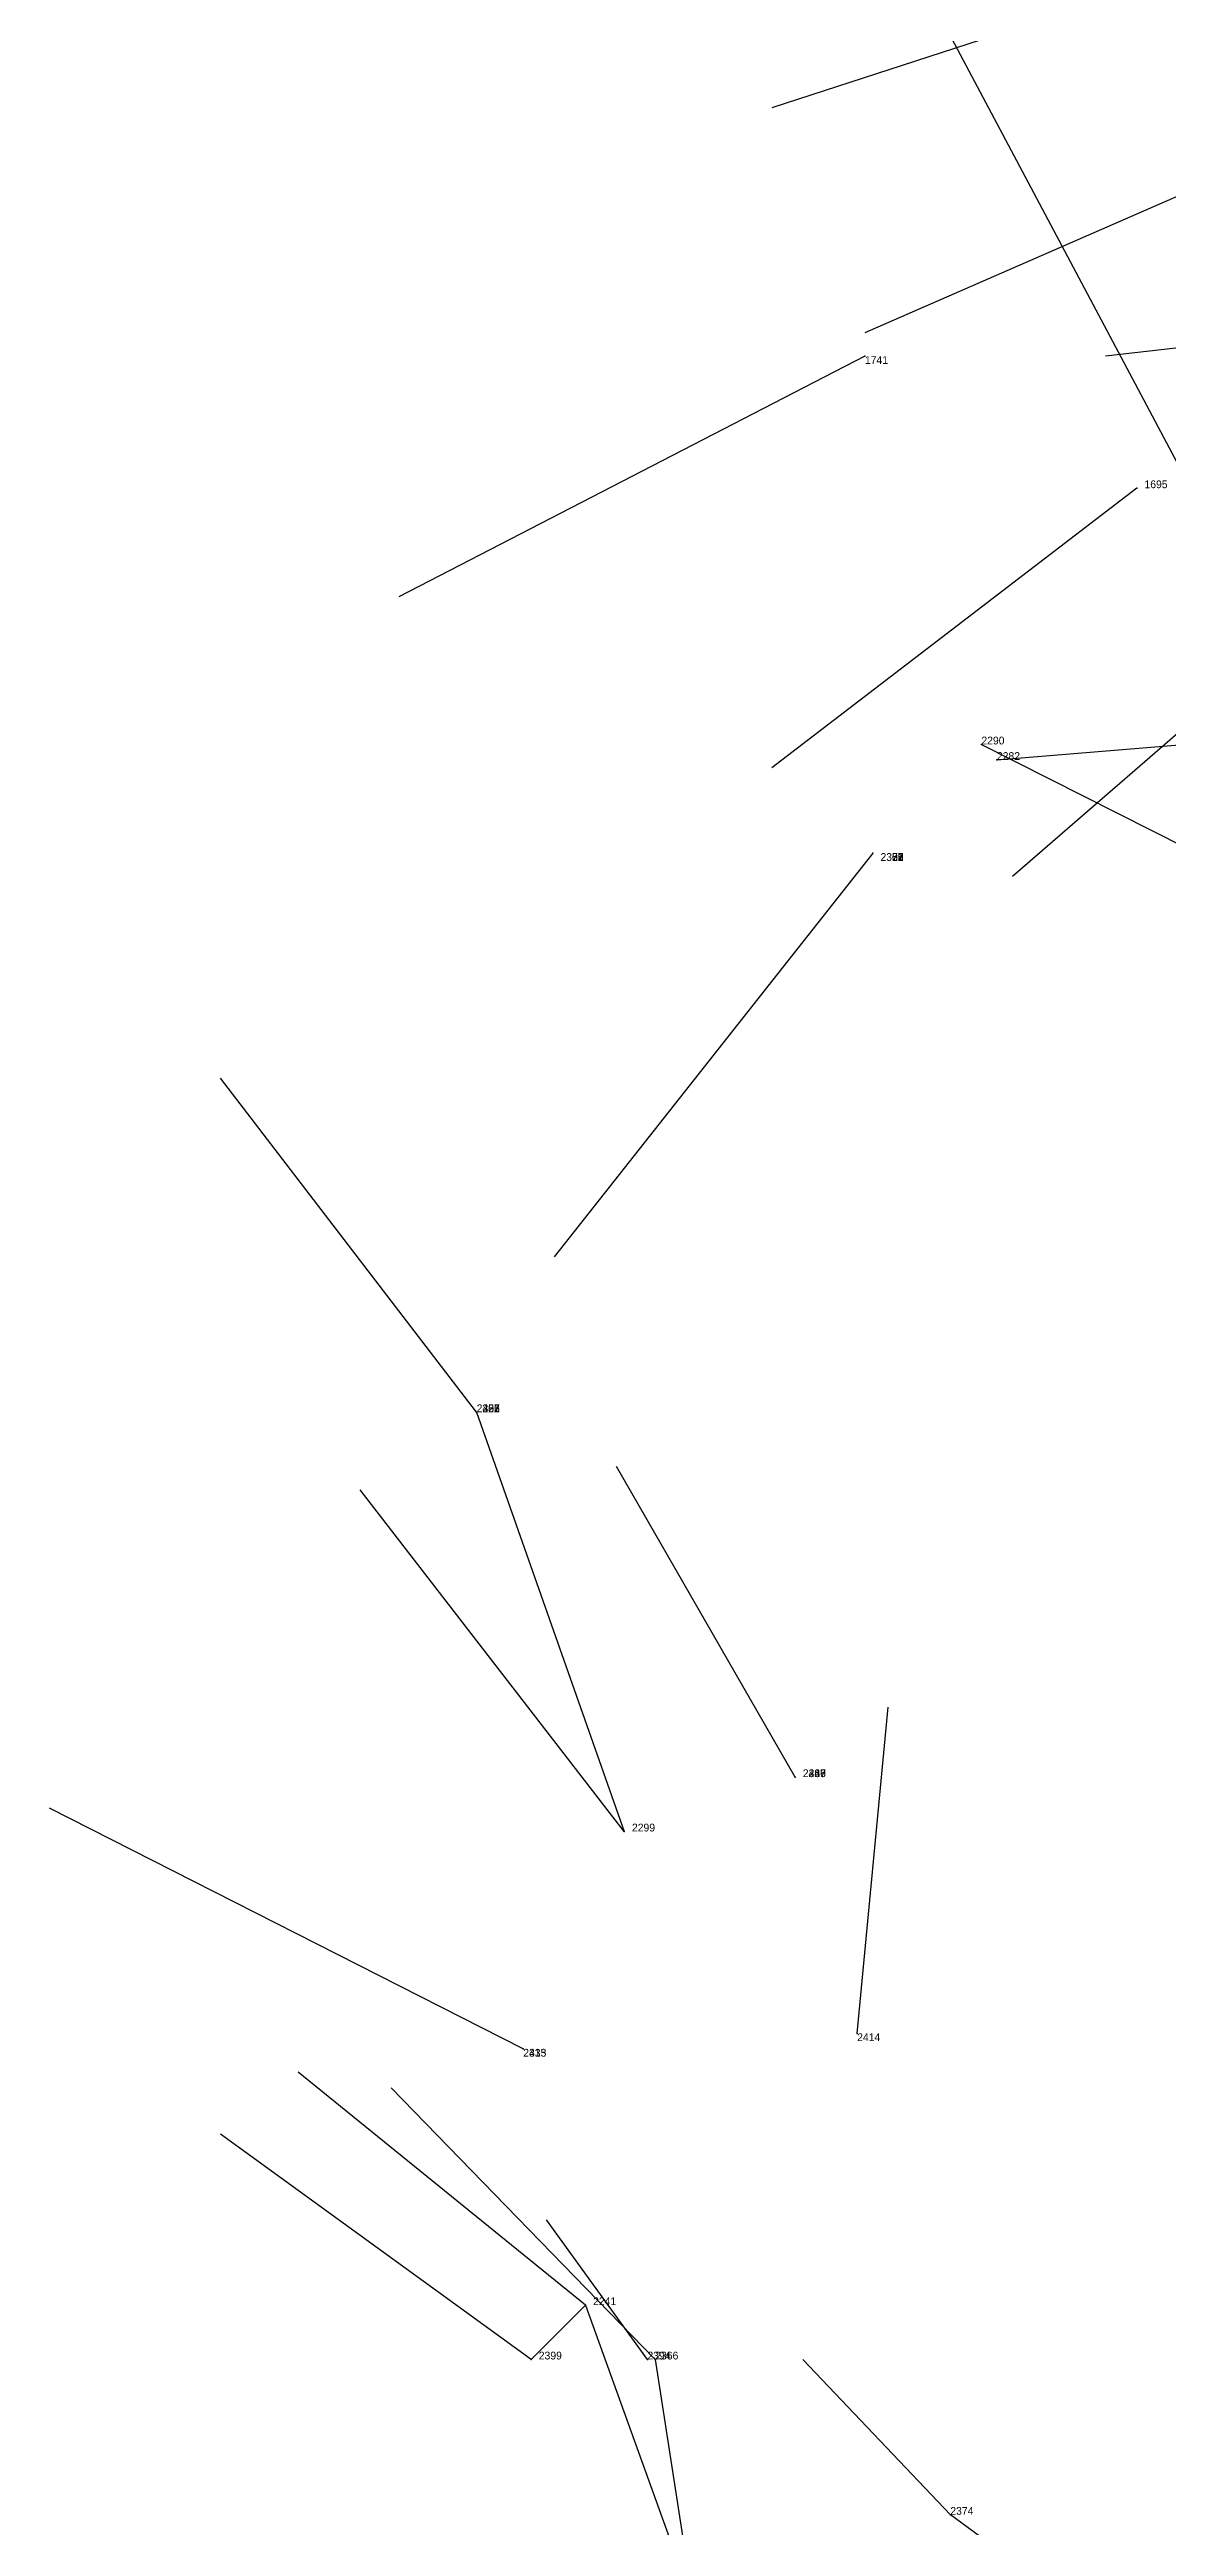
# Model space of a CAD drawing. Extents: x -747426.44 to -747424.45, y -964659.9 to -964657.28.
# Drawn here: x -747426.127 to -747425.983, y -964659.2485 to -964658.9295 of the extents above; entities that cross this region are included whole.
import ezdxf

# ---------------------------------------------------------------- set-up
doc = ezdxf.new("R2010")
doc.units = 0
for name, color, linetype in [('Facilities', 3, 'CONTINUOUS'), ('Facilities_lines', 3, 'CONTINUOUS'), ('Normals', 1, 'CONTINUOUS'), ('Source_points', 5, 'CONTINUOUS'), ('Text', 3, 'CONTINUOUS')]:
    doc.layers.add(name, color=color, linetype=linetype)

msp = doc.modelspace()

# ---------------------------------------------------------------- linework, layer by layer
at = {"layer": 'Facilities', "color": 3}
for p in [(-747426.022, -964658.969, 137.594), (-747425.987, -964658.986, 137.608), (-747426.007, -964659.019, 137.481), (-747426.005, -964659.021, 137.619), (-747426.021, -964659.033, 137.491), (-747426.072, -964659.105, 137.432), (-747426.031, -964659.152, 137.41), (-747426.023, -964659.185, 137.59), (-747426.066, -964659.187, 137.439), (-747426.058, -964659.22, 137.629), (-747426.05, -964659.227, 137.62), (-747426.049, -964659.227, 137.611)]:
    msp.add_point(p, dxfattribs=at)
at = {"layer": 'Facilities_lines', "color": 3}
for p, q in [((-747426.013, -964658.924, 137.375), (-747425.902, -964659.133, 137.509)), ((-747426.021, -964659.033, 137.491), (-747426.021, -964659.033, 137.491)), ((-747426.021, -964659.033, 137.491), (-747426.021, -964659.033, 137.491)), ((-747426.021, -964659.033, 137.491), (-747426.021, -964659.033, 137.491)), ((-747426.021, -964659.033, 137.491), (-747426.021, -964659.033, 137.491)), ((-747426.021, -964659.033, 137.491), (-747426.021, -964659.033, 137.491)), ((-747426.072, -964659.105, 137.432), (-747426.072, -964659.105, 137.432)), ((-747426.072, -964659.105, 137.432), (-747426.053, -964659.159, 137.428)), ((-747426.072, -964659.105, 137.432), (-747426.072, -964659.105, 137.432)), ((-747426.072, -964659.105, 137.432), (-747426.072, -964659.105, 137.432)), ((-747426.072, -964659.105, 137.432), (-747426.072, -964659.105, 137.432)), ((-747426.072, -964659.105, 137.432), (-747426.072, -964659.105, 137.432)), ((-747426.031, -964659.152, 137.41), (-747426.031, -964659.152, 137.41)), ((-747426.031, -964659.152, 137.41), (-747426.031, -964659.152, 137.41)), ((-747426.066, -964659.187, 137.439), (-747426.066, -964659.187, 137.439)), ((-747426.058, -964659.22, 137.629), (-747426.065, -964659.227, 137.629)), ((-747426.058, -964659.22, 137.629), (-747425.998, -964659.386, 137.578)), ((-747426.049, -964659.227, 137.611), (-747426.024, -964659.389, 137.566)), ((-747425.902, -964659.327, 137.612), (-747426.011, -964659.247, 137.586))]:
    msp.add_line(p, q, dxfattribs=at)
at = {"layer": 'Normals', "color": 1}
for p, q in [((-747425.997, -964658.925, 137.593), (-747426.034, -964658.937, 137.685)), ((-747425.974, -964658.945, 137.587), (-747426.022, -964658.966, 137.672)), ((-747425.938, -964658.963, 137.592), (-747425.991, -964658.969, 137.677)), ((-747426.022, -964658.969, 137.594), (-747426.082, -964659, 137.667)), ((-747425.987, -964658.986, 137.608), (-747426.034, -964659.022, 137.688)), ((-747425.958, -964658.997, 137.612), (-747426.003, -964659.036, 137.692)), ((-747426.005, -964659.021, 137.619), (-747425.92, -964659.014, 137.567)), ((-747426.007, -964659.019, 137.481), (-747425.918, -964659.064, 137.491)), ((-747426.021, -964659.033, 137.491), (-747426.062, -964659.085, 137.566)), ((-747426.021, -964659.033, 137.491), (-747426.062, -964659.085, 137.566)), ((-747426.021, -964659.033, 137.491), (-747426.062, -964659.085, 137.566)), ((-747426.021, -964659.033, 137.491), (-747426.062, -964659.085, 137.566)), ((-747426.021, -964659.033, 137.491), (-747426.062, -964659.085, 137.566)), ((-747426.021, -964659.033, 137.491), (-747426.062, -964659.085, 137.566)), ((-747426.072, -964659.105, 137.432), (-747426.105, -964659.062, 137.516)), ((-747426.072, -964659.105, 137.432), (-747426.105, -964659.062, 137.516)), ((-747426.072, -964659.105, 137.432), (-747426.105, -964659.062, 137.516)), ((-747426.072, -964659.105, 137.432), (-747426.105, -964659.062, 137.516)), ((-747426.072, -964659.105, 137.432), (-747426.105, -964659.062, 137.516)), ((-747426.072, -964659.105, 137.432), (-747426.105, -964659.062, 137.516)), ((-747426.031, -964659.152, 137.41), (-747426.054, -964659.112, 137.499)), ((-747426.031, -964659.152, 137.41), (-747426.054, -964659.112, 137.499)), ((-747426.031, -964659.152, 137.41), (-747426.054, -964659.112, 137.499)), ((-747426.053, -964659.159, 137.428), (-747426.087, -964659.115, 137.511)), ((-747426.023, -964659.185, 137.59), (-747426.019, -964659.143, 137.68)), ((-747426.066, -964659.187, 137.439), (-747426.127, -964659.156, 137.512)), ((-747426.066, -964659.187, 137.439), (-747426.127, -964659.156, 137.512)), ((-747426.058, -964659.22, 137.629), (-747426.095, -964659.19, 137.717)), ((-747426.049, -964659.227, 137.611), (-747426.083, -964659.192, 137.698)), ((-747426.065, -964659.227, 137.629), (-747426.105, -964659.198, 137.716)), ((-747426.05, -964659.227, 137.62), (-747426.063, -964659.209, 137.717)), ((-747426.011, -964659.247, 137.586), (-747426.03, -964659.227, 137.682))]:
    msp.add_line(p, q, dxfattribs=at)
at = {"layer": 'Source_points', "color": 5}
for p in [(-747426.021, -964659.033, 137.491), (-747426.021, -964659.033, 137.491), (-747426.021, -964659.033, 137.491), (-747426.021, -964659.033, 137.491), (-747426.021, -964659.033, 137.491), (-747426.072, -964659.105, 137.432), (-747426.072, -964659.105, 137.432), (-747426.072, -964659.105, 137.432), (-747426.072, -964659.105, 137.432), (-747426.072, -964659.105, 137.432), (-747426.031, -964659.152, 137.41), (-747426.031, -964659.152, 137.41), (-747426.053, -964659.159, 137.428), (-747426.066, -964659.187, 137.439), (-747426.065, -964659.227, 137.629), (-747426.011, -964659.247, 137.586)]:
    msp.add_point(p, dxfattribs=at)

# ---------------------------------------------------------------- texts
at = {"layer": 'Text', "color": 3}
for s, p in [('1741', (-747426.022, -964658.97, 137.594)), ('1695', (-747425.986, -964658.986, 137.608)), ('2290', (-747426.007, -964659.019, 137.481)), ('2282', (-747426.005, -964659.021, 137.619)), ('2378', (-747426.02, -964659.034, 137.491)), ('2301', (-747426.02, -964659.034, 137.491)), ('2307', (-747426.02, -964659.034, 137.491)), ('2321', (-747426.02, -964659.034, 137.491)), ('2332', (-747426.02, -964659.034, 137.491)), ('2359', (-747426.02, -964659.034, 137.491)), ('2405', (-747426.072, -964659.105, 137.432)), ('2237', (-747426.072, -964659.105, 137.432)), ('2253', (-747426.072, -964659.105, 137.432)), ('2326', (-747426.072, -964659.105, 137.432)), ('2362', (-747426.072, -964659.105, 137.432)), ('2401', (-747426.072, -964659.105, 137.432)), ('2426', (-747426.03, -964659.152, 137.41)), ('2247', (-747426.03, -964659.152, 137.41)), ('2369', (-747426.03, -964659.152, 137.41)), ('2299', (-747426.052, -964659.159, 137.428)), ('2414', (-747426.023, -964659.186, 137.59)), ('2413', (-747426.066, -964659.188, 137.439)), ('2335', (-747426.066, -964659.188, 137.439)), ('2241', (-747426.057, -964659.22, 137.629)), ('2399', (-747426.064, -964659.227, 137.629)), ('2394', (-747426.05, -964659.227, 137.62)), ('2366', (-747426.049, -964659.227, 137.611)), ('2374', (-747426.011, -964659.247, 137.586))]:
    msp.add_text(s, height=0.001, dxfattribs=at).set_placement(p)

doc.saveas('drawing.dxf')
